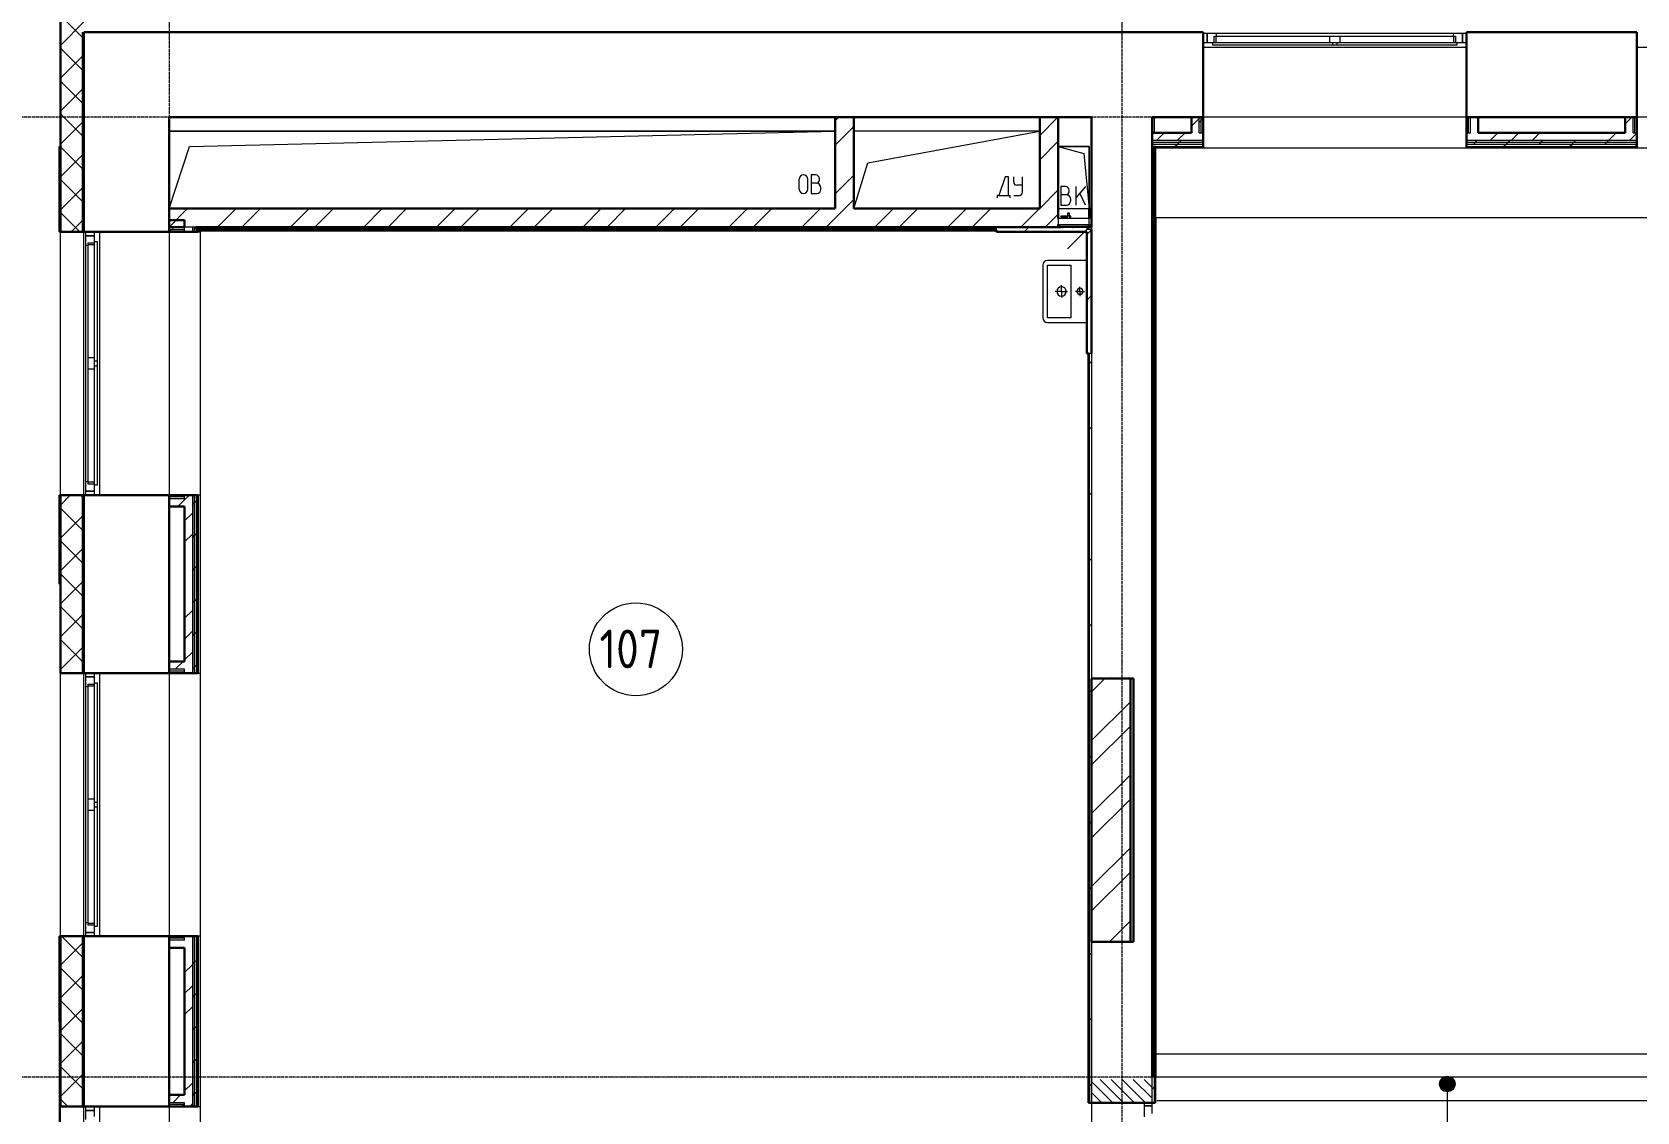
# Model space of a CAD drawing. Header units: millimetres. Extents: x -215207 to 92095, y -30385 to 123050.
# Drawn here: x -207819 to -197460, y -7183 to -209 of the extents above; entities that cross this region are included whole.
import ezdxf

# ---------------------------------------------------------------- set-up
doc = ezdxf.new("R2010")
doc.units = ezdxf.units.MM
for name, pattern in [('ADSK_Линия сетки', [25, 20, -2.5, 0, -2.5]), ('ADSK_Сверху', [4.5, 3, -1.5]), ('ADSK_Штриховая_ш2 п1_5', [4.5, 3, -1.5])]:
    doc.linetypes.add(name, pattern=pattern)
for name, color, linetype, lineweight in [('_ Окна', 7, 'Continuous', 9), ('Аннотация', 7, 'Continuous', 20), ('Двери', 7, 'Continuous', 9), ('Линии', 7, 'Continuous', 9), ('Марки помещений', 7, 'Continuous', 20), ('Оборудование', 7, 'Continuous', 20), ('Ограждение', 7, 'Continuous', 9), ('Окна', 7, 'Continuous', 9), ('Оси', 7, 'Continuous', 9), ('Перекрытие', 7, 'Continuous', 20), ('Стены внутренние', 7, 'Continuous', 20), ('Стены наружные', 7, 'Continuous', 20), ('Стены штриховка', 7, 'Continuous', 9), ('Узлы', 7, 'Continuous', 20)]:
    doc.layers.add(name, color=color, linetype=linetype, lineweight=lineweight)
doc.styles.add('GOST Common_3', font='GOST_Common.ttf', dxfattribs={"width": 0.9, "height": 2.5})

# ---------------------------------------------------------------- blocks, each defined once
blk = doc.blocks.new('1 этаж 21082025')
at = {"layer": 'Аннотация', "lineweight": 9}
h = blk.add_hatch(color=256, dxfattribs=at)
edge = h.paths.add_edge_path()
edge.add_arc((1251, -38444), 50, 0, 360)
at = {"lineweight": 18}
for p, q in [((-2700, -32290), (-7000, -32290)), ((-6868, -32390), (-2700, -32290)), ((-1380, -32290), (-2580, -32290)), ((-2490, -32494), (-1380, -32290)), ((-7000, -32790), (-6868, -32390)), ((-1260, -32390), (-1096, -32435)), ((-1060, -32390), (-1260, -32390)), ((-1060, -32790), (-1060, -32390)), ((-2580, -32790), (-2490, -32494)), ((-1096, -32435), (-1060, -32790)), ((-2933, -32664), (-2933, -32601)), ((-2876, -32664), (-2876, -32601)), ((-2826, -32573), (-2856, -32573)), ((-2856, -32573), (-2856, -32693)), ((-2822, -32626), (-2856, -32626)), ((-2802, -32606), (-2802, -32596)), ((-1602, -32585), (-1645, -32705)), ((-1582, -32585), (-1602, -32585)), ((-1582, -32705), (-1582, -32585)), ((-1548, -32618), (-1548, -32585)), ((-1491, -32685), (-1491, -32585)), ((-2856, -32693), (-2819, -32693)), ((-2792, -32666), (-2792, -32656)), ((-1655, -32705), (-1655, -32720)), ((-1645, -32705), (-1655, -32705)), ((-1645, -32705), (-1582, -32705)), ((-1582, -32705), (-1572, -32705)), ((-1572, -32705), (-1572, -32720)), ((-1548, -32705), (-1511, -32705)), ((-1491, -32638), (-1528, -32638)), ((-1214, -32648), (-1244, -32648)), ((-1244, -32648), (-1244, -32768)), ((-1210, -32701), (-1244, -32701)), ((-1190, -32681), (-1190, -32671)), ((-1180, -32741), (-1180, -32731)), ((-1084, -32648), (-1144, -32719)), ((-1144, -32768), (-1144, -32648)), ((-1084, -32768), (-1120, -32690)), ((-1244, -32768), (-1207, -32768))]:
    blk.add_line(p, q, dxfattribs=at)
for centre, radius, start, end in [((-2905, -32601), 28.7, 0, 180), ((-2826, -32596), 23.3, 0, 90), ((-2822, -32606), 20, 270, 0), ((-2822, -32656), 30, 0, 90), ((-1528, -32618), 20, 180, 270), ((-2905, -32664), 28.7, 180, 0), ((-2819, -32666), 26.7, 270, 0), ((-1511, -32685), 20, 270, 0), ((-1214, -32671), 23.3, 0, 90), ((-1210, -32681), 20, 270, 0), ((-1210, -32731), 30, 0, 90), ((-1207, -32741), 26.7, 270, 0)]:
    blk.add_arc(centre, radius, start, end, dxfattribs=at)
at = {"layer": '_ Окна'}
for p, q in [((-300, -31660), (-325, -31660)), ((-300, -31718), (-300, -31660)), ((1375, -31660), (1350, -31660)), ((1350, -31660), (1350, -31718)), ((-325, -31718), (-300, -31718)), ((1350, -31718), (1375, -31718)), ((-7540, -32940), (-7540, -32965)), ((-7482, -32965), (-7482, -32940)), ((-7540, -32965), (-7482, -32965)), ((-7482, -34615), (-7540, -34615)), ((-7540, -34615), (-7540, -34640)), ((-7482, -34640), (-7482, -34615)), ((-7540, -35790), (-7540, -35815)), ((-7540, -35815), (-7482, -35815)), ((-7482, -35815), (-7482, -35790)), ((-7482, -37465), (-7540, -37465)), ((-7540, -37465), (-7540, -37490)), ((-7482, -37490), (-7482, -37465)), ((-7540, -38590), (-7540, -38615)), ((-7540, -38615), (-7482, -38615)), ((-7482, -38615), (-7482, -38590))]:
    blk.add_line(p, q, dxfattribs=at)
at = {"layer": '_ Окна', "lineweight": 18}
for p, q in [((-241, -31660), (-300, -31660)), ((-300, -31660), (-300, -31718)), ((-254, -31718), (-254, -31677)), ((-254, -31677), (-242, -31677)), ((-236, -31677), (-241, -31660)), ((1291, -31660), (1286, -31677)), ((1350, -31660), (1291, -31660)), ((1292, -31677), (1304, -31677)), ((1304, -31677), (1304, -31718)), ((1350, -31718), (1350, -31660)), ((-300, -31718), (-262, -31718)), ((1312, -31718), (1350, -31718)), ((-7482, -32965), (-7540, -32965)), ((-7540, -32965), (-7540, -33024)), ((-7540, -33024), (-7523, -33029)), ((-7523, -33011), (-7482, -33011)), ((-7523, -33023), (-7523, -33011)), ((-7482, -33003), (-7482, -32965)), ((-7523, -34551), (-7540, -34556)), ((-7540, -34556), (-7540, -34615)), ((-7523, -34569), (-7523, -34557)), ((-7482, -34569), (-7523, -34569)), ((-7482, -34615), (-7482, -34577)), ((-7540, -34615), (-7482, -34615)), ((-7482, -35815), (-7540, -35815)), ((-7540, -35815), (-7540, -35874)), ((-7482, -35853), (-7482, -35815)), ((-7540, -35874), (-7523, -35879)), ((-7523, -35861), (-7482, -35861)), ((-7523, -35873), (-7523, -35861)), ((-7523, -37401), (-7540, -37406)), ((-7540, -37406), (-7540, -37465)), ((-7540, -37465), (-7482, -37465)), ((-7523, -37419), (-7523, -37407)), ((-7482, -37419), (-7523, -37419)), ((-7482, -37465), (-7482, -37427)), ((-7482, -38615), (-7540, -38615)), ((-7540, -38615), (-7540, -38674)), ((-7482, -38653), (-7482, -38615))]:
    blk.add_line(p, q, dxfattribs=at)
at = {"layer": 'Аннотация', "lineweight": 9}
blk.add_line((1251, -38444), (1251, -39229), dxfattribs=at)
blk.add_circle((1251, -38444), 50, dxfattribs=at)
at = {"layer": 'Двери', "linetype": 'ADSK_Штриховая_ш2 п1_5'}
for p, q in [((-1045, -38415), (-1045, -38565)), ((-655, -38565), (-655, -38415)), ((-1045, -38565), (-655, -38565))]:
    blk.add_line(p, q, dxfattribs=at)
at = {"layer": 'Двери', "linetype": 'Continuous', "lineweight": 18}
for p, q in [((-1045, -38429), (-909, -38565)), ((-989, -38415), (-839, -38565)), ((-918, -38415), (-768, -38565)), ((-847, -38415), (-697, -38565)), ((-776, -38415), (-655, -38536)), ((-706, -38415), (-655, -38466)), ((-1045, -38500), (-980, -38565))]:
    blk.add_line(p, q, dxfattribs=at)
at = {"layer": 'Двери'}
for p, q in [((-655, -38565), (-705, -38565)), ((-705, -38565), (-705, -38585)), ((-705, -38585), (-655, -38585)), ((-655, -38585), (-705, -38585)), ((-705, -38585), (-705, -38657)), ((-655, -38585), (-655, -38565)), ((-655, -38634), (-655, -38585))]:
    blk.add_line(p, q, dxfattribs=at)
at = {"layer": 'Линии', "linetype": 'ADSK_Сверху'}
for p, q in [((-625, -38250), (10205, -38250)), ((-625, -38550), (10205, -38550))]:
    blk.add_line(p, q, dxfattribs=at)
at = {"layer": 'Марки помещений'}
blk.add_circle((-3987, -35636), 300, dxfattribs=at)
at = {"layer": 'Оборудование'}
for p, q in [((-1203, -32839), (-1203, -32855)), ((-1184, -32839), (-1203, -32839)), ((-1200, -32837), (-1202, -32839)), ((-1200, -32820), (-1200, -32837)), ((-1187, -32820), (-1200, -32820)), ((-1187, -32837), (-1200, -32837)), ((-1187, -32837), (-1187, -32820)), ((-1185, -32839), (-1187, -32837)), ((-1184, -32855), (-1184, -32839)), ((-1260, -32855), (-1260, -32891)), ((-1060, -32855), (-1260, -32855)), ((-1259, -32892), (-1061, -32892)), ((-1253, -32892), (-1253, -32902)), ((-1252, -32903), (-1068, -32903)), ((-1244, -32840), (-1244, -32845)), ((-1198, -32840), (-1244, -32840)), ((-1244, -32845), (-1198, -32845)), ((-1241, -32905), (-1241, -32910)), ((-1241, -32910), (-1079, -32910)), ((-1232, -32903), (-1232, -32902)), ((-1232, -32903), (-1232, -32902)), ((-1232, -32910), (-1232, -32912)), ((-1232, -32912), (-1228, -32912)), ((-1168, -32912), (-1228, -32912)), ((-1060, -32910), (-1201, -33051)), ((-1180, -32840), (-1189, -32840)), ((-1189, -32845), (-1180, -32845)), ((-1180, -32845), (-1180, -32840)), ((-1168, -32912), (-1164, -32912)), ((-1164, -32912), (-1164, -32910)), ((-1088, -32902), (-1088, -32903)), ((-1088, -32903), (-1088, -32902)), ((-1079, -32910), (-1079, -32905)), ((-1067, -32902), (-1067, -32892)), ((-1060, -32891), (-1060, -32855))]:
    blk.add_line(p, q, dxfattribs=at)
for points, knots in [([(-1260, -32891), (-1260, -32891), (-1260, -32892), (-1260, -32892), (-1260, -32892), (-1260, -32892), (-1259, -32892), (-1259, -32892), (-1259, -32892), (-1259, -32892)], [0, 0, 0, 0, 0.166667, 0.333333, 0.458333, 0.583333, 0.708333, 0.833333, 1, 1, 1, 1]), ([(-1253, -32902), (-1253, -32902), (-1253, -32902), (-1253, -32903), (-1253, -32903), (-1253, -32903), (-1253, -32903), (-1252, -32903), (-1252, -32903), (-1252, -32903), (-1252, -32903)], [0, 0, 0, 0, 0.166667, 0.333333, 0.458333, 0.583333, 0.666667, 0.75, 0.833333, 1, 1, 1, 1]), ([(-1243, -32903), (-1242, -32903), (-1242, -32903), (-1242, -32903), (-1242, -32903), (-1242, -32903), (-1241, -32903), (-1241, -32904), (-1241, -32904), (-1241, -32904), (-1241, -32904), (-1241, -32904), (-1241, -32905)], [0, 0, 0, 0, 0.166667, 0.25, 0.333333, 0.416667, 0.5, 0.583333, 0.666667, 0.75, 0.833333, 1, 1, 1, 1]), ([(-1079, -32905), (-1079, -32904), (-1079, -32904), (-1079, -32904), (-1079, -32904), (-1079, -32904), (-1079, -32903), (-1078, -32903), (-1078, -32903), (-1078, -32903), (-1078, -32903), (-1078, -32903), (-1077, -32903)], [-1, -1, -1, -1, -0.833333, -0.75, -0.666667, -0.583333, -0.5, -0.416667, -0.333333, -0.25, -0.166667, 0, 0, 0, 0]), ([(-1068, -32903), (-1068, -32903), (-1068, -32903), (-1068, -32903), (-1067, -32903), (-1067, -32903), (-1067, -32903), (-1067, -32903), (-1067, -32902), (-1067, -32902), (-1067, -32902)], [-1, -1, -1, -1, -0.833333, -0.75, -0.666667, -0.583333, -0.458333, -0.333333, -0.166667, 0, 0, 0, 0]), ([(-1061, -32892), (-1061, -32892), (-1061, -32892), (-1061, -32892), (-1060, -32892), (-1060, -32892), (-1060, -32892), (-1060, -32892), (-1060, -32891), (-1060, -32891)], [-1, -1, -1, -1, -0.833333, -0.75, -0.583333, -0.458333, -0.333333, -0.166667, 0, 0, 0, 0])]:
    blk.add_open_spline(points, degree=3, knots=knots, dxfattribs=at)
at = {"layer": 'Ограждение'}
for p, q in [((1375, -31750), (-325, -31750)), ((4175, -31750), (2475, -31750)), ((-640, -32300), (-640, -32200)), ((1375, -32200), (-325, -32200)), ((4175, -32200), (2475, -32200)), ((7065, -32400), (-635, -32400)), ((7065, -32400), (-635, -32400)), ((-325, -32400), (-325, -32395)), ((1375, -32400), (-325, -32400)), ((1375, -32395), (1375, -32400)), ((2475, -32400), (2475, -32395)), ((4175, -32400), (2475, -32400)), ((-7450, -32940), (-7450, -34640)), ((-7000, -32940), (-7000, -34640)), ((-6815, -32940), (-6800, -32940)), ((-6800, -32930), (-6800, -40635)), ((-1660, -32935), (-6800, -32935)), ((-6800, -32940), (-6800, -34640)), ((7065, -32850), (-635, -32850)), ((-630, -32850), (-630, -38400)), ((-1070, -33725), (-1070, -38555)), ((-6800, -34640), (-6815, -34640)), ((-7450, -35790), (-7450, -37490)), ((-7000, -35790), (-7000, -37490)), ((-6815, -35790), (-6800, -35790)), ((-6800, -35790), (-6800, -37490)), ((-6800, -37490), (-6815, -37490)), ((-630, -38400), (-635, -38400)), ((-635, -38400), (-630, -38400)), ((-630, -38555), (-630, -38400)), ((-7450, -38590), (-7450, -40290)), ((-7000, -38590), (-7000, -40290)), ((-6815, -38590), (-6800, -38590)), ((-6800, -38590), (-6800, -40290)), ((-1065, -38555), (-1070, -38555)), ((-630, -38555), (-635, -38555))]:
    blk.add_line(p, q, dxfattribs=at)
at = {"layer": 'Ограждение', "linetype": 'Continuous'}
for p, q in [((-635, -32895), (-630, -32895)), ((-635, -33495), (-630, -33495)), ((-635, -34095), (-630, -34095)), ((-635, -34695), (-630, -34695)), ((-635, -35295), (-630, -35295)), ((-635, -35895), (-630, -35895)), ((-635, -36495), (-630, -36495)), ((-635, -37095), (-630, -37095)), ((-635, -37695), (-630, -37695)), ((-635, -38295), (-630, -38295))]:
    blk.add_line(p, q, dxfattribs=at)
at = {"layer": 'Окна'}
for p, q in [((-242, -31677), (490, -31677)), ((-242, -31718), (-242, -31677)), ((1291, -31660), (-241, -31660)), ((490, -31677), (560, -31677)), ((490, -31677), (490, -31718)), ((560, -31677), (1292, -31677)), ((560, -31718), (560, -31677)), ((1292, -31677), (1292, -31718)), ((-262, -31718), (510, -31718)), ((-262, -31735), (-262, -31718)), ((510, -31735), (-262, -31735)), ((510, -31718), (540, -31718)), ((510, -31718), (510, -31735)), ((540, -31735), (510, -31735)), ((540, -31718), (1312, -31718)), ((540, -31735), (540, -31718)), ((1312, -31735), (540, -31735)), ((1312, -31718), (1312, -31735)), ((-7540, -33024), (-7540, -34556)), ((-7523, -33755), (-7523, -33023)), ((-7523, -33023), (-7482, -33023)), ((-7482, -33775), (-7482, -33003)), ((-7482, -33003), (-7465, -33003)), ((-7465, -33003), (-7465, -33775)), ((-7523, -33825), (-7523, -33755)), ((-7482, -33755), (-7523, -33755)), ((-7523, -34557), (-7523, -33825)), ((-7523, -33825), (-7482, -33825)), ((-7482, -33805), (-7482, -33775)), ((-7465, -33775), (-7482, -33775)), ((-7482, -34577), (-7482, -33805)), ((-7482, -33805), (-7465, -33805)), ((-7465, -33775), (-7465, -33805)), ((-7465, -33805), (-7465, -34577)), ((-7482, -34557), (-7523, -34557)), ((-7465, -34577), (-7482, -34577)), ((-7540, -35874), (-7540, -37406)), ((-7523, -36605), (-7523, -35873)), ((-7523, -35873), (-7482, -35873)), ((-7482, -36625), (-7482, -35853)), ((-7482, -35853), (-7465, -35853)), ((-7465, -35853), (-7465, -36625)), ((-7523, -36675), (-7523, -36605)), ((-7482, -36605), (-7523, -36605)), ((-7482, -36655), (-7482, -36625)), ((-7465, -36625), (-7482, -36625)), ((-7482, -37427), (-7482, -36655)), ((-7482, -36655), (-7465, -36655)), ((-7465, -36625), (-7465, -36655)), ((-7465, -36655), (-7465, -37427)), ((-7523, -37407), (-7523, -36675)), ((-7523, -36675), (-7482, -36675)), ((-7482, -37407), (-7523, -37407)), ((-7465, -37427), (-7482, -37427))]:
    blk.add_line(p, q, dxfattribs=at)
at = {"layer": 'Оси', "linetype": 'ADSK_Линия сетки'}
for p, q in [((-7000, -29900), (-7000, -60626)), ((-850, -29900), (-850, -60626)), ((62867, -32200), (-14072, -32200)), ((62867, -38400), (-14072, -38400))]:
    blk.add_line(p, q, dxfattribs=at)
at = {"layer": 'Перекрытие', "color": 49, "true_color": 0x464646}
for p, q in [((-7000, -32290), (-2700, -32290)), ((-1260, -32390), (-1060, -32390)), ((-1060, -32390), (-1060, -32790)), ((4425, -38400), (-630, -38400))]:
    blk.add_line(p, q, dxfattribs=at)
at = {"layer": 'Стены внутренние', "lineweight": 30}
for p, q in [((-7702, -31498), (-7702, -32940)), ((-325, -31650), (-7550, -31650)), ((-325, -32200), (-325, -31650)), ((2475, -31650), (1375, -31650)), ((1375, -31650), (1375, -32200)), ((2475, -32200), (2475, -31650)), ((-7000, -32790), (-7000, -32200)), ((-7000, -32200), (-2700, -32200)), ((-2580, -32200), (-1380, -32200)), ((-1260, -32200), (-1045, -32200)), ((-1045, -32200), (-1045, -32790)), ((-655, -32200), (-400, -32200)), ((-655, -32300), (-655, -32200)), ((1450, -32200), (2400, -32200)), ((-7702, -32940), (-7560, -32940)), ((-7550, -32940), (-7000, -32940)), ((-1045, -32925), (-1045, -33725)), ((-7702, -34640), (-7702, -35790)), ((-7560, -34640), (-7702, -34640)), ((-7000, -34640), (-7550, -34640)), ((-7550, -34640), (-7550, -35790)), ((-7000, -35715), (-7000, -34715)), ((-7702, -35790), (-7560, -35790)), ((-7550, -35790), (-7000, -35790)), ((-1045, -35825), (-775, -35825)), ((-775, -35825), (-775, -37525)), ((-7702, -37490), (-7702, -38590)), ((-7560, -37490), (-7702, -37490)), ((-7000, -37490), (-7550, -37490)), ((-7550, -37490), (-7550, -38590)), ((-7000, -38515), (-7000, -37565)), ((-775, -37525), (-1045, -37525)), ((-7702, -38590), (-7560, -38590)), ((-7550, -38590), (-7000, -38590)), ((-1045, -38565), (-655, -38565))]:
    blk.add_line(p, q, dxfattribs=at)
at = {"layer": 'Стены внутренние', "linetype": 'Continuous', "lineweight": 9}
for p, q in [((-7560, -31684), (-7700, -31544)), ((-7700, -31734), (-7550, -31584)), ((-7700, -31739), (-7700, -31739)), ((-7560, -31897), (-7700, -31757)), ((-7700, -31946), (-7560, -31806)), ((-7560, -32109), (-7700, -31969)), ((-7700, -32158), (-7560, -32018)), ((-7560, -32321), (-7700, -32181)), ((-7700, -32371), (-7560, -32231)), ((-7700, -32348), (-7700, -32348)), ((-7560, -32533), (-7700, -32393)), ((-7700, -32583), (-7560, -32443)), ((-7700, -32551), (-7700, -32551)), ((-7560, -32745), (-7700, -32605)), ((-7700, -32795), (-7560, -32655)), ((-7577, -32940), (-7700, -32817)), ((-7700, -32924), (-7702, -32920)), ((-7700, -32856), (-7700, -32856)), ((-7691, -32940), (-7692, -32938)), ((-7631, -32938), (-7560, -32867)), ((-7700, -34704), (-7638, -34642)), ((-7560, -34654), (-7574, -34640)), ((-7560, -34866), (-7700, -34726)), ((-7700, -34916), (-7560, -34776)), ((-7700, -34787), (-7700, -34787)), ((-7560, -35079), (-7700, -34939)), ((-7700, -35128), (-7560, -34988)), ((-7700, -35091), (-7700, -35091)), ((-7560, -35291), (-7700, -35151)), ((-7700, -35340), (-7560, -35200)), ((-7560, -35503), (-7700, -35363)), ((-7700, -35553), (-7560, -35413)), ((-7560, -35715), (-7700, -35575)), ((-7700, -35765), (-7560, -35625)), ((-7700, -35701), (-7700, -35701)), ((-7699, -35788), (-7700, -35787)), ((-7560, -37624), (-7692, -37492)), ((-7700, -37674), (-7560, -37534)), ((-7560, -37836), (-7700, -37696)), ((-7700, -37886), (-7560, -37746)), ((-7560, -38048), (-7700, -37908)), ((-7700, -37936), (-7700, -37936)), ((-7700, -38098), (-7560, -37958)), ((-7560, -38261), (-7700, -38121)), ((-7700, -38139), (-7700, -38139)), ((-7700, -38310), (-7560, -38170)), ((-7560, -38473), (-7700, -38333)), ((-7700, -38522), (-7560, -38382)), ((-7700, -38444), (-7700, -38444)), ((-7657, -38588), (-7700, -38545))]:
    blk.add_line(p, q, dxfattribs=at)
at = {"layer": 'Стены внутренние'}
for p, q in [((-7702, -34640), (-7702, -32940)), ((-7550, -34640), (-7550, -32940)), ((-1045, -32910), (-1045, -32925)), ((-1045, -33725), (-1045, -35825)), ((-7702, -37490), (-7702, -35790)), ((-7550, -37490), (-7550, -35790)), ((-1045, -37525), (-1045, -40640)), ((-655, -38565), (-655, -38400)), ((-7702, -40290), (-7702, -38590)), ((-7550, -40290), (-7550, -38590))]:
    blk.add_line(p, q, dxfattribs=at)
at = {"layer": 'Стены наружные', "linetype": 'Continuous', "lineweight": 9}
for p, q in [((-7550, -31660), (-7560, -31660)), ((-7550, -31760), (-7560, -31760)), ((-7550, -31860), (-7560, -31860)), ((-7550, -31960), (-7560, -31960)), ((-7550, -32060), (-7560, -32060)), ((-7550, -32160), (-7560, -32160)), ((-2700, -32223), (-2677, -32200)), ((-1380, -32317), (-1263, -32200)), ((-400, -32258), (-350, -32208)), ((-338, -32221), (-325, -32208)), ((1375, -32205), (1380, -32200)), ((2400, -32242), (2442, -32200)), ((-7550, -32260), (-7560, -32260)), ((-2700, -32380), (-2580, -32260)), ((-627, -32350), (-577, -32300)), ((-492, -32350), (-442, -32300)), ((-350, -32233), (-338, -32221)), ((1528, -32350), (1578, -32300)), ((1663, -32350), (1713, -32300)), ((1798, -32350), (1848, -32300)), ((2292, -32350), (2342, -32300)), ((2427, -32350), (2475, -32302)), ((-7550, -32360), (-7560, -32360)), ((-1380, -32475), (-1260, -32355)), ((-583, -32395), (-578, -32390)), ((-512, -32395), (-507, -32390)), ((-507, -32390), (-492, -32375)), ((-492, -32375), (-479, -32363)), ((-479, -32363), (-467, -32350)), ((-441, -32395), (-436, -32390)), ((-371, -32395), (-366, -32390)), ((1397, -32395), (1402, -32390)), ((1417, -32375), (1430, -32363)), ((1430, -32363), (1442, -32350)), ((1468, -32395), (1473, -32390)), ((1539, -32395), (1544, -32390)), ((1609, -32395), (1614, -32390)), ((1614, -32390), (1629, -32375)), ((1629, -32375), (1642, -32363)), ((1642, -32363), (1654, -32350)), ((1680, -32395), (1685, -32390)), ((1751, -32395), (1756, -32390)), ((1821, -32395), (1826, -32390)), ((1841, -32375), (1854, -32363)), ((1854, -32363), (1866, -32350)), ((1892, -32395), (1897, -32390)), ((1963, -32395), (1968, -32390)), ((2034, -32395), (2039, -32390)), ((2039, -32390), (2054, -32375)), ((2054, -32375), (2066, -32363)), ((2066, -32363), (2079, -32350)), ((2104, -32395), (2109, -32390)), ((2175, -32395), (2180, -32390)), ((2246, -32395), (2251, -32390)), ((2266, -32375), (2278, -32363)), ((2278, -32363), (2291, -32350)), ((2316, -32395), (2321, -32390)), ((2387, -32395), (2392, -32390)), ((2458, -32395), (2463, -32390)), ((2463, -32390), (2475, -32378)), ((-7550, -32460), (-7560, -32460)), ((-640, -32452), (-635, -32447)), ((-640, -32523), (-635, -32518)), ((-7550, -32560), (-7560, -32560)), ((-2700, -32695), (-2580, -32575)), ((-640, -32594), (-635, -32589)), ((-7550, -32660), (-7560, -32660)), ((-2638, -32790), (-2580, -32732)), ((-1380, -32789), (-1260, -32669)), ((-640, -32664), (-635, -32659)), ((-640, -32735), (-635, -32730)), ((-7703, -32781), (-7707, -32787)), ((-7550, -32760), (-7560, -32760)), ((-7000, -32909), (-6881, -32790)), ((-6687, -32910), (-6567, -32790)), ((-6530, -32910), (-6410, -32790)), ((-6216, -32910), (-6096, -32790)), ((-6059, -32910), (-5939, -32790)), ((-5744, -32910), (-5624, -32790)), ((-5587, -32910), (-5467, -32790)), ((-5273, -32910), (-5153, -32790)), ((-5116, -32910), (-4996, -32790)), ((-4801, -32910), (-4681, -32790)), ((-4644, -32910), (-4524, -32790)), ((-4330, -32910), (-4210, -32790)), ((-4173, -32910), (-4053, -32790)), ((-3858, -32910), (-3738, -32790)), ((-3701, -32910), (-3581, -32790)), ((-3387, -32910), (-3267, -32790)), ((-3230, -32910), (-3110, -32790)), ((-2915, -32910), (-2795, -32790)), ((-2758, -32910), (-2638, -32790)), ((-2444, -32910), (-2324, -32790)), ((-2287, -32910), (-2167, -32790)), ((-1973, -32910), (-1853, -32790)), ((-1815, -32910), (-1695, -32790)), ((-1501, -32910), (-1381, -32790)), ((-1344, -32910), (-1260, -32826)), ((-640, -32806), (-635, -32801)), ((-7702, -32920), (-7703, -32919)), ((-7550, -32860), (-7560, -32860)), ((-6997, -32940), (-6984, -32927)), ((-6984, -32927), (-6972, -32915)), ((-6775, -32930), (-6770, -32925)), ((-6704, -32930), (-6699, -32925)), ((-6633, -32930), (-6628, -32925)), ((-6562, -32930), (-6557, -32925)), ((-6557, -32925), (-6542, -32910)), ((-6492, -32930), (-6487, -32925)), ((-6421, -32930), (-6416, -32925)), ((-6350, -32930), (-6345, -32925)), ((-6280, -32930), (-6275, -32925)), ((-6209, -32930), (-6204, -32925)), ((-6138, -32930), (-6133, -32925)), ((-6133, -32925), (-6118, -32910)), ((-6067, -32930), (-6062, -32925)), ((-5997, -32930), (-5992, -32925)), ((-5926, -32930), (-5921, -32925)), ((-5855, -32930), (-5850, -32925)), ((-5785, -32930), (-5780, -32925)), ((-5714, -32930), (-5709, -32925)), ((-5709, -32925), (-5694, -32910)), ((-5643, -32930), (-5638, -32925)), ((-5572, -32930), (-5567, -32925)), ((-5502, -32930), (-5497, -32925)), ((-5431, -32930), (-5426, -32925)), ((-5360, -32930), (-5355, -32925)), ((-5290, -32930), (-5285, -32925)), ((-5285, -32925), (-5270, -32910)), ((-5219, -32930), (-5214, -32925)), ((-5148, -32930), (-5143, -32925)), ((-5077, -32930), (-5072, -32925)), ((-5007, -32930), (-5002, -32925)), ((-4936, -32930), (-4931, -32925)), ((-4865, -32930), (-4860, -32925)), ((-4860, -32925), (-4845, -32910)), ((-4795, -32930), (-4790, -32925)), ((-4724, -32930), (-4719, -32925)), ((-4653, -32930), (-4648, -32925)), ((-4582, -32930), (-4577, -32925)), ((-4512, -32930), (-4507, -32925)), ((-4441, -32930), (-4436, -32925)), ((-4436, -32925), (-4421, -32910)), ((-4370, -32930), (-4365, -32925)), ((-4300, -32930), (-4295, -32925)), ((-4229, -32930), (-4224, -32925)), ((-4158, -32930), (-4153, -32925)), ((-4088, -32930), (-4083, -32925)), ((-4017, -32930), (-4012, -32925)), ((-4012, -32925), (-3997, -32910)), ((-3946, -32930), (-3941, -32925)), ((-3875, -32930), (-3870, -32925)), ((-3805, -32930), (-3800, -32925)), ((-3734, -32930), (-3729, -32925)), ((-3663, -32930), (-3658, -32925)), ((-3593, -32930), (-3588, -32925)), ((-3588, -32925), (-3573, -32910)), ((-3522, -32930), (-3517, -32925)), ((-3451, -32930), (-3446, -32925)), ((-3380, -32930), (-3375, -32925)), ((-3310, -32930), (-3305, -32925)), ((-3239, -32930), (-3234, -32925)), ((-3168, -32930), (-3163, -32925)), ((-3163, -32925), (-3148, -32910)), ((-3098, -32930), (-3093, -32925)), ((-3027, -32930), (-3022, -32925)), ((-2956, -32930), (-2951, -32925)), ((-2885, -32930), (-2880, -32925)), ((-2815, -32930), (-2810, -32925)), ((-2744, -32930), (-2739, -32925)), ((-2739, -32925), (-2724, -32910)), ((-2673, -32930), (-2668, -32925)), ((-2603, -32930), (-2598, -32925)), ((-2532, -32930), (-2527, -32925)), ((-2461, -32930), (-2456, -32925)), ((-2390, -32930), (-2385, -32925)), ((-2320, -32930), (-2315, -32925)), ((-2315, -32925), (-2300, -32910)), ((-2249, -32930), (-2244, -32925)), ((-2178, -32930), (-2173, -32925)), ((-2108, -32930), (-2103, -32925)), ((-2037, -32930), (-2032, -32925)), ((-1966, -32930), (-1961, -32925)), ((-1895, -32930), (-1890, -32925)), ((-1890, -32925), (-1875, -32910)), ((-1825, -32930), (-1820, -32925)), ((-1754, -32930), (-1749, -32925)), ((-1683, -32930), (-1678, -32925)), ((-1481, -32940), (-1451, -32910)), ((-1075, -32958), (-1045, -32928)), ((-640, -32877), (-635, -32872)), ((-640, -32947), (-635, -32942)), ((-640, -33018), (-635, -33013)), ((-640, -33089), (-635, -33084)), ((-640, -33159), (-635, -33154)), ((-640, -33230), (-635, -33225)), ((-1075, -33382), (-1045, -33352)), ((-640, -33301), (-635, -33296)), ((-640, -33372), (-635, -33367)), ((-640, -33442), (-635, -33437)), ((-640, -33513), (-635, -33508)), ((-640, -33584), (-635, -33579)), ((-640, -33654), (-635, -33649)), ((-1065, -33726), (-1064, -33725)), ((-640, -33725), (-635, -33720)), ((-1065, -33797), (-1060, -33792)), ((-1065, -33867), (-1060, -33862)), ((-1060, -33792), (-1045, -33777)), ((-640, -33796), (-635, -33791)), ((-640, -33867), (-635, -33862)), ((-1065, -33938), (-1060, -33933)), ((-640, -33937), (-635, -33932)), ((-1065, -34009), (-1060, -34004)), ((-1065, -34079), (-1060, -34074)), ((-640, -34008), (-635, -34003)), ((-640, -34079), (-635, -34074)), ((-1065, -34150), (-1060, -34145)), ((-640, -34149), (-635, -34144)), ((-1065, -34221), (-1060, -34216)), ((-1065, -34292), (-1060, -34287)), ((-1060, -34216), (-1045, -34201)), ((-640, -34220), (-635, -34215)), ((-640, -34291), (-635, -34286)), ((-1065, -34362), (-1060, -34357)), ((-640, -34362), (-635, -34357)), ((-1065, -34433), (-1060, -34428)), ((-640, -34432), (-635, -34427)), ((-1065, -34504), (-1060, -34499)), ((-1065, -34574), (-1060, -34569)), ((-640, -34503), (-635, -34498)), ((-640, -34574), (-635, -34569)), ((-7550, -34660), (-7560, -34660)), ((-7000, -34640), (-7000, -34640)), ((-6943, -34715), (-6900, -34672)), ((-6900, -34672), (-6868, -34640)), ((-6850, -34703), (-6838, -34690)), ((-6838, -34690), (-6825, -34678)), ((-6820, -34673), (-6815, -34668)), ((-1065, -34645), (-1060, -34640)), ((-1060, -34640), (-1045, -34625)), ((-640, -34644), (-635, -34639)), ((-7550, -34760), (-7560, -34760)), ((-6900, -34807), (-6850, -34757)), ((-6820, -34743), (-6815, -34738)), ((-1065, -34716), (-1060, -34711)), ((-1065, -34787), (-1060, -34782)), ((-640, -34715), (-635, -34710)), ((-640, -34786), (-635, -34781)), ((-7550, -34860), (-7560, -34860)), ((-6900, -34942), (-6850, -34892)), ((-6850, -34915), (-6838, -34902)), ((-6838, -34902), (-6825, -34890)), ((-6825, -34890), (-6820, -34885)), ((-6820, -34814), (-6815, -34809)), ((-6820, -34885), (-6815, -34880)), ((-1065, -34857), (-1060, -34852)), ((-640, -34856), (-635, -34851)), ((-7550, -34960), (-7560, -34960)), ((-6820, -34955), (-6815, -34950)), ((-1065, -34928), (-1060, -34923)), ((-1065, -34999), (-1060, -34994)), ((-640, -34927), (-635, -34922)), ((-640, -34998), (-635, -34993)), ((-7550, -35060), (-7560, -35060)), ((-6850, -35127), (-6838, -35114)), ((-6838, -35114), (-6825, -35102)), ((-6820, -35026), (-6815, -35021)), ((-6820, -35097), (-6815, -35092)), ((-1065, -35069), (-1060, -35064)), ((-1060, -35064), (-1045, -35049)), ((-640, -35069), (-635, -35064)), ((-7550, -35160), (-7560, -35160)), ((-6820, -35168), (-6815, -35163)), ((-1065, -35140), (-1060, -35135)), ((-1065, -35211), (-1060, -35206)), ((-640, -35139), (-635, -35134)), ((-640, -35210), (-635, -35205)), ((-7550, -35260), (-7560, -35260)), ((-6838, -35326), (-6825, -35314)), ((-6825, -35314), (-6820, -35309)), ((-6820, -35238), (-6815, -35233)), ((-6820, -35309), (-6815, -35304)), ((-1065, -35281), (-1060, -35276)), ((-640, -35281), (-635, -35276)), ((-7550, -35360), (-7560, -35360)), ((-6900, -35435), (-6850, -35385)), ((-6850, -35339), (-6838, -35326)), ((-6820, -35380), (-6815, -35375)), ((-1065, -35352), (-1060, -35347)), ((-1065, -35423), (-1060, -35418)), ((-640, -35351), (-635, -35346)), ((-640, -35422), (-635, -35417)), ((-7550, -35460), (-7560, -35460)), ((-6900, -35570), (-6850, -35520)), ((-6838, -35539), (-6825, -35526)), ((-6820, -35450), (-6815, -35445)), ((-6820, -35521), (-6815, -35516)), ((-1065, -35494), (-1060, -35489)), ((-1060, -35489), (-1045, -35474)), ((-640, -35493), (-635, -35488)), ((-7550, -35560), (-7560, -35560)), ((-6850, -35551), (-6838, -35539)), ((-6820, -35592), (-6815, -35587)), ((-1065, -35564), (-1060, -35559)), ((-1065, -35635), (-1060, -35630)), ((-640, -35564), (-635, -35559)), ((-640, -35634), (-635, -35629)), ((-7550, -35660), (-7560, -35660)), ((-6960, -35765), (-6910, -35715)), ((-6900, -35705), (-6850, -35655)), ((-6838, -35751), (-6825, -35738)), ((-6825, -35738), (-6820, -35733)), ((-6820, -35662), (-6815, -35657)), ((-6820, -35733), (-6815, -35728)), ((-1065, -35706), (-1060, -35701)), ((-640, -35705), (-635, -35700)), ((-7550, -35760), (-7560, -35760)), ((-6850, -35763), (-6838, -35751)), ((-1065, -35776), (-1060, -35771)), ((-1065, -35847), (-1060, -35842)), ((-1045, -35911), (-959, -35825)), ((-640, -35776), (-635, -35771)), ((-640, -35846), (-635, -35841)), ((-1065, -35918), (-1060, -35913)), ((-1060, -35913), (-1045, -35898)), ((-640, -35917), (-635, -35912)), ((-1065, -35989), (-1060, -35984)), ((-1045, -36226), (-795, -35976)), ((-640, -35988), (-635, -35983)), ((-1065, -36059), (-1060, -36054)), ((-1065, -36130), (-1060, -36125)), ((-1045, -36383), (-795, -36133)), ((-640, -36059), (-635, -36054)), ((-640, -36129), (-635, -36124)), ((-1065, -36201), (-1060, -36196)), ((-640, -36200), (-635, -36195)), ((-1065, -36271), (-1060, -36266)), ((-1065, -36342), (-1060, -36337)), ((-1060, -36337), (-1045, -36322)), ((-640, -36271), (-635, -36266)), ((-640, -36341), (-635, -36336)), ((-1065, -36413), (-1060, -36408)), ((-1045, -36697), (-795, -36447)), ((-640, -36412), (-635, -36407)), ((-1065, -36484), (-1060, -36479)), ((-1065, -36554), (-1060, -36549)), ((-640, -36483), (-635, -36478)), ((-640, -36554), (-635, -36549)), ((-1065, -36625), (-1060, -36620)), ((-1045, -36854), (-795, -36604)), ((-640, -36624), (-635, -36619)), ((-1065, -36696), (-1060, -36691)), ((-1065, -36766), (-1060, -36761)), ((-1060, -36761), (-1045, -36746)), ((-640, -36695), (-635, -36690)), ((-640, -36766), (-635, -36761)), ((-1065, -36837), (-1060, -36832)), ((-640, -36836), (-635, -36831)), ((-1065, -36908), (-1060, -36903)), ((-1065, -36979), (-1060, -36974)), ((-1045, -37169), (-795, -36919)), ((-640, -36907), (-635, -36902)), ((-640, -36978), (-635, -36973)), ((-1065, -37049), (-1060, -37044)), ((-1045, -37326), (-795, -37076)), ((-640, -37049), (-635, -37044)), ((-1065, -37120), (-1060, -37115)), ((-1065, -37191), (-1060, -37186)), ((-1060, -37186), (-1045, -37171)), ((-640, -37119), (-635, -37114)), ((-640, -37190), (-635, -37185)), ((-1065, -37261), (-1060, -37256)), ((-640, -37261), (-635, -37256)), ((-1065, -37332), (-1060, -37327)), ((-930, -37525), (-795, -37390)), ((-640, -37331), (-635, -37326)), ((-640, -37402), (-635, -37397)), ((-6820, -37501), (-6815, -37496)), ((-1065, -37403), (-1060, -37398)), ((-1065, -37474), (-1060, -37469)), ((-640, -37473), (-635, -37468)), ((-7550, -37560), (-7560, -37560)), ((-6905, -37515), (-6900, -37510)), ((-6820, -37572), (-6815, -37567)), ((-1065, -37544), (-1060, -37539)), ((-1060, -37610), (-1045, -37595)), ((-640, -37544), (-635, -37539)), ((-7550, -37660), (-7560, -37660)), ((-6900, -37725), (-6850, -37675)), ((-6850, -37672), (-6838, -37660)), ((-6838, -37660), (-6825, -37647)), ((-6820, -37642), (-6815, -37637)), ((-6820, -37713), (-6815, -37708)), ((-1065, -37615), (-1060, -37610)), ((-1065, -37686), (-1060, -37681)), ((-640, -37614), (-635, -37609)), ((-640, -37685), (-635, -37680)), ((-7550, -37760), (-7560, -37760)), ((-6900, -37860), (-6850, -37810)), ((-6820, -37784), (-6815, -37779)), ((-1065, -37756), (-1060, -37751)), ((-640, -37756), (-635, -37751)), ((-7550, -37860), (-7560, -37860)), ((-6850, -37885), (-6838, -37872)), ((-6838, -37872), (-6825, -37860)), ((-6825, -37860), (-6820, -37855)), ((-6820, -37855), (-6815, -37850)), ((-1065, -37827), (-1060, -37822)), ((-1065, -37898), (-1060, -37893)), ((-640, -37826), (-635, -37821)), ((-640, -37897), (-635, -37892)), ((-7550, -37960), (-7560, -37960)), ((-6900, -37995), (-6850, -37945)), ((-6820, -37925), (-6815, -37920)), ((-6820, -37996), (-6815, -37991)), ((-1065, -37969), (-1060, -37964)), ((-1060, -38034), (-1045, -38019)), ((-640, -37968), (-635, -37963)), ((-7550, -38060), (-7560, -38060)), ((-6850, -38097), (-6838, -38084)), ((-6838, -38084), (-6825, -38072)), ((-6820, -38067), (-6815, -38062)), ((-1065, -38039), (-1060, -38034)), ((-1065, -38110), (-1060, -38105)), ((-640, -38038), (-635, -38033)), ((-640, -38109), (-635, -38104)), ((-7550, -38160), (-7560, -38160)), ((-6820, -38137), (-6815, -38132)), ((-6820, -38208), (-6815, -38203)), ((-1065, -38181), (-1060, -38176)), ((-640, -38180), (-635, -38175)), ((-7550, -38260), (-7560, -38260)), ((-6850, -38309), (-6838, -38296)), ((-6838, -38296), (-6825, -38284)), ((-6825, -38284), (-6820, -38279)), ((-6820, -38279), (-6815, -38274)), ((-1065, -38251), (-1060, -38246)), ((-1065, -38322), (-1060, -38317)), ((-640, -38251), (-635, -38246)), ((-640, -38321), (-635, -38316)), ((-7550, -38360), (-7560, -38360)), ((-6820, -38349), (-6815, -38344)), ((-6820, -38420), (-6815, -38415)), ((-1065, -38393), (-1060, -38388)), ((-640, -38392), (-635, -38387)), ((-7550, -38460), (-7560, -38460)), ((-6977, -38565), (-6927, -38515)), ((-6900, -38488), (-6850, -38438)), ((-6850, -38521), (-6838, -38508)), ((-6838, -38508), (-6825, -38496)), ((-6820, -38491), (-6815, -38486)), ((-1065, -38463), (-1060, -38458)), ((-1065, -38534), (-1060, -38529)), ((-1060, -38458), (-1045, -38443)), ((-655, -38478), (-640, -38463)), ((-640, -38463), (-635, -38458)), ((-640, -38533), (-635, -38528)), ((-7550, -38560), (-7560, -38560)), ((-6919, -38590), (-6907, -38577)), ((-6907, -38577), (-6900, -38571)), ((-6867, -38590), (-6850, -38573)), ((-6820, -38562), (-6815, -38557))]:
    blk.add_line(p, q, dxfattribs=at)
at = {"layer": 'Стены наружные', "lineweight": 30}
for p, q in [((-7550, -32940), (-7550, -31650)), ((-2700, -32200), (-2700, -32790)), ((-2580, -32200), (-2700, -32200)), ((-2580, -32790), (-2580, -32200)), ((-1380, -32200), (-1380, -32790)), ((-1260, -32200), (-1380, -32200)), ((-1260, -32855), (-1260, -32200)), ((-400, -32200), (-400, -32300)), ((-325, -32200), (-400, -32200)), ((-325, -32395), (-325, -32200)), ((1375, -32200), (1375, -32395)), ((1450, -32200), (1375, -32200)), ((1450, -32300), (1450, -32200)), ((2400, -32200), (2400, -32300)), ((2475, -32200), (2400, -32200)), ((2475, -32395), (2475, -32200)), ((-655, -32300), (-655, -38400)), ((-400, -32300), (-655, -32300)), ((2400, -32300), (1450, -32300)), ((-7707, -32390), (-7707, -32940)), ((-7702, -32390), (-7707, -32390)), ((-640, -32390), (-635, -32390)), ((-640, -38400), (-640, -32390)), ((-635, -38565), (-635, -32395)), ((-635, -32395), (-325, -32395)), ((1375, -32395), (2475, -32395)), ((-2700, -32790), (-7000, -32790)), ((-7000, -32790), (-7000, -32940)), ((-1380, -32790), (-2580, -32790)), ((-1045, -32790), (-1060, -32790)), ((-1060, -32790), (-1060, -32855)), ((-1045, -32910), (-1045, -32790)), ((-7707, -32940), (-7702, -32940)), ((-7560, -32940), (-7550, -32940)), ((-6900, -32865), (-7000, -32865)), ((-7000, -32910), (-6900, -32910)), ((-7000, -32940), (-6815, -32940)), ((-6900, -32910), (-6900, -32865)), ((-1241, -32910), (-6825, -32910)), ((-6825, -32910), (-6825, -32925)), ((-6820, -32925), (-1660, -32925)), ((-6815, -32940), (-6815, -32930)), ((-6815, -32930), (-1660, -32930)), ((-1660, -32930), (-1660, -32940)), ((-1660, -32940), (-1075, -32940)), ((-1260, -32910), (-1260, -32892)), ((-1045, -32910), (-1079, -32910)), ((-1075, -32940), (-1075, -33725)), ((-1060, -32892), (-1060, -32910)), ((-1075, -33725), (-1065, -33725)), ((-1065, -33725), (-1065, -38565)), ((-7707, -34640), (-7707, -35215)), ((-7702, -34640), (-7707, -34640)), ((-7550, -34640), (-7560, -34640)), ((-6815, -34640), (-7000, -34640)), ((-7000, -34640), (-7000, -34715)), ((-6815, -35790), (-6815, -34640)), ((-7000, -34715), (-6900, -34715)), ((-6900, -34715), (-6900, -35715)), ((-7707, -35215), (-7702, -35215)), ((-6900, -35715), (-7000, -35715)), ((-7000, -35715), (-7000, -35790)), ((-7560, -35790), (-7550, -35790)), ((-7000, -35790), (-6815, -35790)), ((-1045, -37525), (-1045, -35825)), ((-795, -37525), (-795, -35825)), ((-7707, -37490), (-7707, -38040)), ((-7702, -37490), (-7707, -37490)), ((-7550, -37490), (-7560, -37490)), ((-6815, -37490), (-7000, -37490)), ((-7000, -37490), (-7000, -37565)), ((-6815, -38590), (-6815, -37490)), ((-7000, -37565), (-6900, -37565)), ((-6900, -37565), (-6900, -38515)), ((-1045, -37525), (-1045, -37525)), ((-7707, -38040), (-7702, -38040)), ((-6900, -38515), (-7000, -38515)), ((-7000, -38515), (-7000, -38590)), ((-7560, -38590), (-7550, -38590)), ((-7000, -38590), (-6815, -38590)), ((-1065, -38565), (-1045, -38565)), ((-655, -38565), (-635, -38565))]:
    blk.add_line(p, q, dxfattribs=at)
at = {"layer": 'Стены наружные'}
for p, q in [((-1260, -32790), (-1060, -32790)), ((-1045, -38565), (-1045, -37525)), ((-7707, -40840), (-7707, -38040)), ((-7702, -38590), (-7707, -38590))]:
    blk.add_line(p, q, dxfattribs=at)
at = {"layer": 'Стены штриховка'}
for p, q in [((-7700, -31498), (-7700, -32938)), ((-7560, -32940), (-7560, -31650)), ((-350, -32300), (-350, -32200)), ((-338, -32300), (-338, -32200)), ((1387, -32300), (1387, -32200)), ((1400, -32300), (1400, -32200)), ((2450, -32300), (2450, -32200)), ((2462, -32300), (2462, -32200)), ((-350, -32300), (-325, -32300)), ((1375, -32300), (1400, -32300)), ((2450, -32300), (2475, -32300)), ((-325, -32350), (-655, -32350)), ((-325, -32363), (-655, -32363)), ((-325, -32375), (-655, -32375)), ((-655, -32390), (-640, -32390)), ((-635, -32390), (-325, -32390)), ((2475, -32350), (1375, -32350)), ((2475, -32363), (1375, -32363)), ((2475, -32375), (1375, -32375)), ((1375, -32390), (2475, -32390)), ((-7700, -32938), (-7626, -32938)), ((-7626, -32940), (-7626, -32938)), ((-6900, -32915), (-7000, -32915)), ((-6900, -32927), (-7000, -32927)), ((-6825, -32910), (-6900, -32910)), ((-6900, -32940), (-6900, -32915)), ((-6850, -32910), (-6850, -32940)), ((-6838, -32910), (-6838, -32940)), ((-6825, -32925), (-6825, -32940)), ((-6820, -32940), (-6820, -32925)), ((-1660, -32930), (-1660, -32910)), ((-1075, -32910), (-1075, -32925)), ((-1045, -32925), (-1075, -32925)), ((-1045, -33725), (-1065, -33725)), ((-1060, -33725), (-1060, -38565)), ((-7700, -34642), (-7700, -35788)), ((-7626, -34642), (-7700, -34642)), ((-7626, -34642), (-7626, -34640)), ((-7560, -35790), (-7560, -34640)), ((-6900, -34652), (-7000, -34652)), ((-6900, -34665), (-7000, -34665)), ((-6900, -34665), (-6900, -34640)), ((-6850, -34640), (-6850, -35790)), ((-6838, -34640), (-6838, -35790)), ((-6825, -34640), (-6825, -35790)), ((-6820, -35790), (-6820, -34640)), ((-7700, -35788), (-7626, -35788)), ((-7626, -35790), (-7626, -35788)), ((-6900, -35765), (-7000, -35765)), ((-6900, -35777), (-7000, -35777)), ((-6900, -35790), (-6900, -35765)), ((-7700, -37492), (-7700, -38588)), ((-7626, -37492), (-7700, -37492)), ((-7626, -37492), (-7626, -37490)), ((-7560, -38590), (-7560, -37490)), ((-6900, -37515), (-6900, -37490)), ((-6850, -37490), (-6850, -38590)), ((-6838, -37490), (-6838, -38590)), ((-6825, -37490), (-6825, -38590)), ((-6820, -38590), (-6820, -37490)), ((-6900, -37502), (-7000, -37502)), ((-6900, -37515), (-7000, -37515)), ((-640, -38400), (-655, -38400)), ((-640, -38565), (-640, -38400)), ((-7700, -38588), (-7626, -38588)), ((-7626, -38590), (-7626, -38588)), ((-6900, -38565), (-7000, -38565)), ((-6900, -38577), (-7000, -38577)), ((-6900, -38590), (-6900, -38565))]:
    blk.add_line(p, q, dxfattribs=at)
at = {"layer": 'Узлы', "lineweight": 9}
for p, q in [((-1075, -33125), (-1330, -33125)), ((-1360, -33155), (-1360, -33325)), ((-1360, -33325), (-1360, -33495)), ((-1240, -33325), (-1280, -33325)), ((-1240, -33325), (-1240, -33285)), ((-1240, -33325), (-1240, -33365)), ((-1240, -33325), (-1200, -33325)), ((-1120, -33325), (-1150, -33325)), ((-1120, -33325), (-1120, -33295)), ((-1120, -33325), (-1120, -33355)), ((-1120, -33325), (-1090, -33325)), ((-1330, -33525), (-1075, -33525))]:
    blk.add_line(p, q, dxfattribs=at)
at = {"layer": 'Узлы'}
for p, q in [((-1330, -33495), (-1330, -33155)), ((-1330, -33155), (-1179, -33155)), ((-1179, -33155), (-1179, -33495)), ((-1179, -33495), (-1330, -33495))]:
    blk.add_line(p, q, dxfattribs=at)
for centre, start, end in [((-1330, -33155), 90, 180), ((-1330, -33495), 180, 270)]:
    blk.add_arc(centre, 30, start, end, dxfattribs=at)
at = {"layer": 'Узлы', "lineweight": 9}
for centre, radius, start, end in [((-1240, -33325), 30, 90, 180), ((-1240, -33325), 30, 180, 270), ((-1240, -33325), 30, 0, 90.0077), ((-1240, -33325), 30, 270, 0), ((-1120, -33325), 20, 90, 180), ((-1120, -33325), 20, 180, 270), ((-1120, -33325), 20, 0, 90.0116), ((-1120, -33325), 20, 270, 0)]:
    blk.add_arc(centre, radius, start, end, dxfattribs=at)
at = {"layer": 'Марки помещений', "style": 'GOST Common_3', "width": 0.9}
blk.add_text('107', height=250, dxfattribs=at).set_placement((-4222, -35759))

msp = doc.modelspace()

# ---------------------------------------------------------------- block references
msp.add_blockref('1 этаж 21082025', (-199934.8, 31441.4))

doc.saveas('drawing.dxf')
